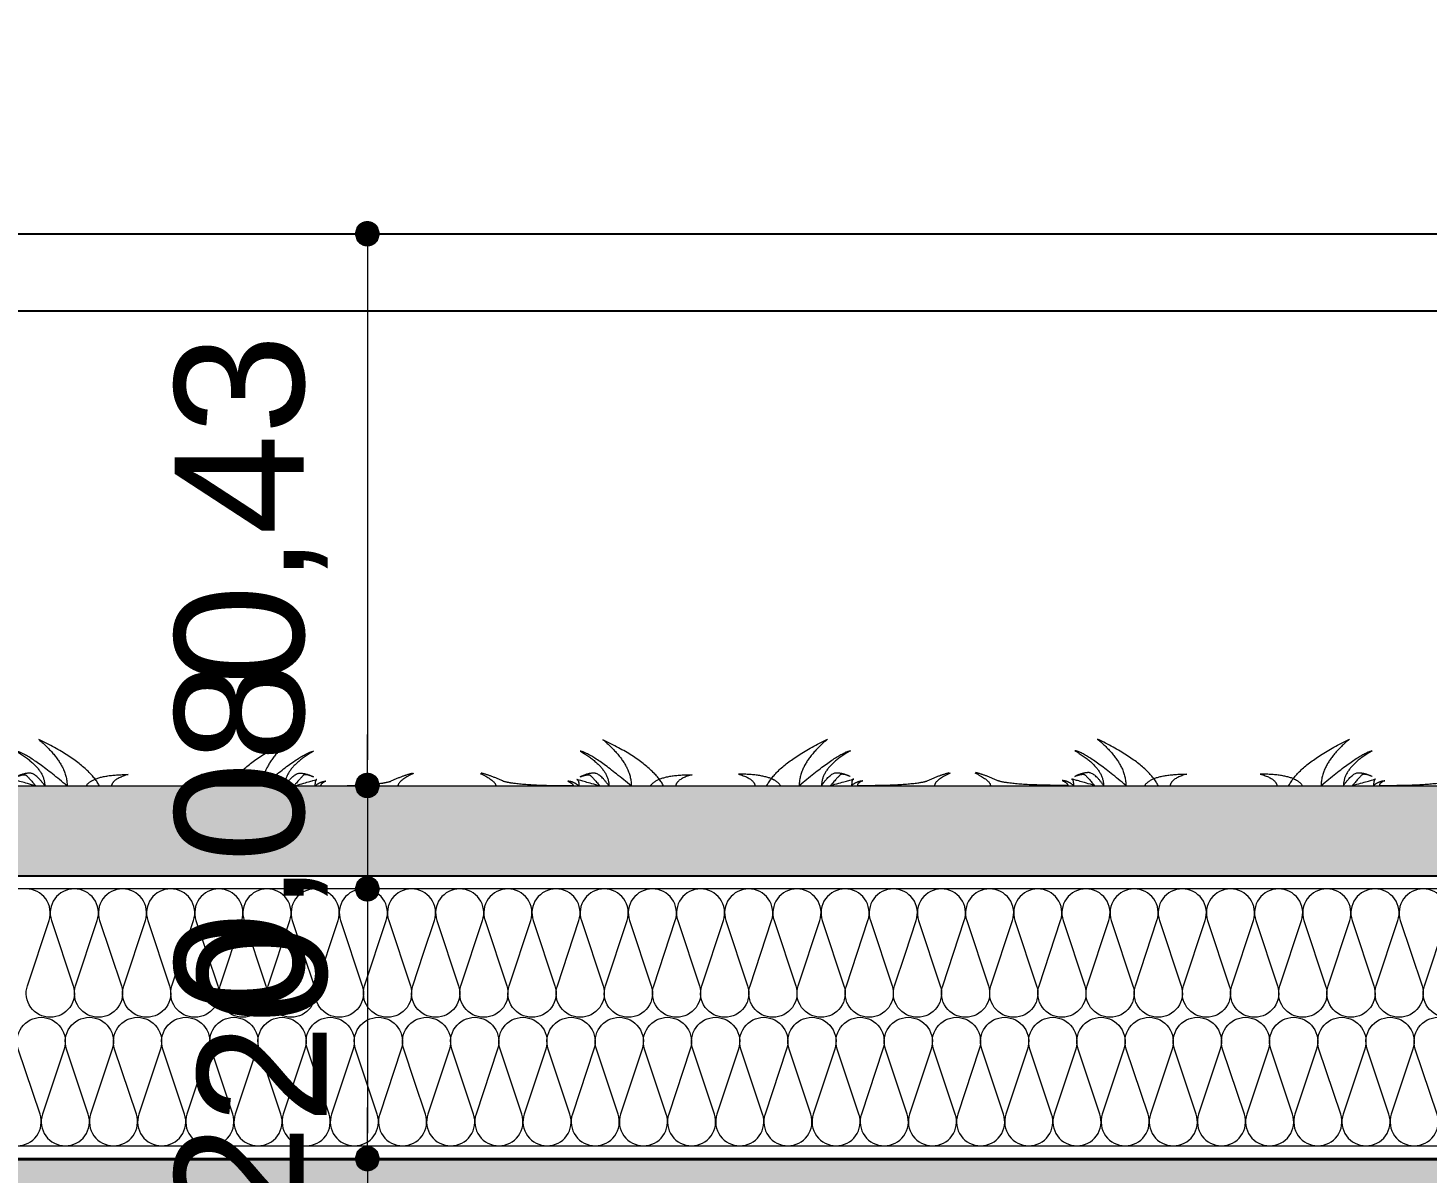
# Model space of a CAD drawing. Header units: metres. Extents: x 1838950 to 1842843, y 5171318 to 5174224.
# Drawn here: x 1841204.049 to 1841205.138, y 5171405.301 to 5171406.193 of the extents above; entities that cross this region are included whole.
import ezdxf

# ---------------------------------------------------------------- set-up
doc = ezdxf.new("R2010")
doc.units = ezdxf.units.M
doc.header["$LTSCALE"] = 0.0254
doc.header["$PDMODE"] = 1
doc.header["$PDSIZE"] = -2
doc.linetypes.add('Style de ligne -1', pattern=[0.83328, 0.41656, -0.41672])
doc.layers.get('0').update_dxf_attribs({"lineweight": 18})
doc.layers.get('DEFPOINTS').update_dxf_attribs({"lineweight": 18})
doc.layers.add('00 CHAZAL Coupe A.5', color=7, linetype='Continuous', lineweight=18)
doc.layers.add('00 CHAZAL INVISIBLE ARCHI', color=7, linetype='Continuous', lineweight=5)
doc.styles.add('Arial', font='arial.ttf')
doc.dimstyles.new('IS', dxfattribs={"dimtxt": 302.065972, "dimasz": 9.92187e-05, "dimexe": 2e-07, "dimexo": 1e-06, "dimgap": 3e-07, "dimtad": 1, "dimzin": 3, "dimtxsty": 'Arial', "dimblk": 'DOT', "dimblk1": 'DOT', "dimblk2": 'DOT', "dimcen": 0, "dimdle": 1e-06, "dimazin": 0, "dimtfac": 1, "dimtix": 1, "dimtmove": 0, "dimatfit": 0, "dimldrblk": 'DOT', "dimfxl": 1e-06, "dimfxlon": 1, "dimfrac": 2, "dimtolj": 1, "dimtzin": 3, "dimarcsym": 0})

# ---------------------------------------------------------------- blocks, each defined once
blk = doc.blocks.new('Groupe-1687-1')
at = {"layer": '00 CHAZAL Coupe A.5', "color": 7, "linetype": 'Continuous', "lineweight": 5}
for points in [[(1841204.5435, 5171405.6026), (1841204.5343, 5171405.6203), (1841204.4963, 5171405.6386)], [(1841204.4963, 5171405.6386), (1841204.5184, 5171405.6202), (1841204.5184, 5171405.6026)], [(1841204.5184, 5171405.6026), (1841204.4879, 5171405.6281), (1841204.4786, 5171405.6297)], [(1841204.4786, 5171405.6297), (1841204.501, 5171405.6168), (1841204.501, 5171405.6026)], [(1841204.4008, 5171405.6124), (1841204.4129, 5171405.6065), (1841204.4129, 5171405.6026)], [(1841204.4188, 5171405.6062), (1841204.4098, 5171405.6105), (1841204.4016, 5171405.6126)], [(1841204.4731, 5171405.6026), (1841204.4303, 5171405.6026), (1841204.4188, 5171405.6062)], [(1841204.4776, 5171405.6026), (1841204.4733, 5171405.6062), (1841204.4689, 5171405.6063)], [(1841204.4689, 5171405.6063), (1841204.4732, 5171405.6045), (1841204.4731, 5171405.6026)], [(1841204.5331, 5171405.6026), (1841204.5389, 5171405.6114), (1841204.5658, 5171405.6114)], [(1841204.5658, 5171405.6114), (1841204.5537, 5171405.6081), (1841204.5529, 5171405.6026)]]:
    blk.add_open_spline(points, degree=2, dxfattribs=at)
for points in [[(1841204.494, 5171405.6026), (1841204.4745, 5171405.608), (1841204.4776, 5171405.6072), (1841204.4776, 5171405.6026)], [(1841204.501, 5171405.6026), (1841204.494, 5171405.6126), (1841204.4846, 5171405.6126), (1841204.4787, 5171405.6097)], [(1841204.4787, 5171405.6097), (1841204.485, 5171405.6121), (1841204.4879, 5171405.6097), (1841204.494, 5171405.6026)]]:
    blk.add_open_spline(points, degree=2, knots=[0, 0, 0, 0.5, 1, 1, 1], dxfattribs=at)
blk = doc.blocks.new('Groupe-1688-1')
at = {"layer": '00 CHAZAL Coupe A.5', "color": 7, "linetype": 'Continuous', "lineweight": 5}
for points in [[(1841204.2061, 5171405.6027), (1841204.2153, 5171405.6203), (1841204.2533, 5171405.6387)], [(1841204.2533, 5171405.6387), (1841204.2313, 5171405.6202), (1841204.2312, 5171405.6027)], [(1841204.2312, 5171405.6027), (1841204.2617, 5171405.6281), (1841204.2711, 5171405.6297)], [(1841204.2711, 5171405.6297), (1841204.2486, 5171405.6168), (1841204.2486, 5171405.6026)], [(1841204.2165, 5171405.6027), (1841204.2107, 5171405.6115), (1841204.1838, 5171405.6115)], [(1841204.1838, 5171405.6115), (1841204.1959, 5171405.6081), (1841204.1967, 5171405.6027)], [(1841204.2721, 5171405.6026), (1841204.2764, 5171405.6062), (1841204.2807, 5171405.6064)], [(1841204.2807, 5171405.6064), (1841204.2764, 5171405.6045), (1841204.2765, 5171405.6026)], [(1841204.2765, 5171405.6026), (1841204.3193, 5171405.6026), (1841204.3308, 5171405.6062)], [(1841204.3308, 5171405.6062), (1841204.3398, 5171405.6105), (1841204.348, 5171405.6126)], [(1841204.3488, 5171405.6124), (1841204.3367, 5171405.6065), (1841204.3367, 5171405.6026)]]:
    blk.add_open_spline(points, degree=2, dxfattribs=at)
for points in [[(1841204.2486, 5171405.6026), (1841204.2557, 5171405.6126), (1841204.265, 5171405.6126), (1841204.2709, 5171405.6097)], [(1841204.2709, 5171405.6097), (1841204.2646, 5171405.6122), (1841204.2617, 5171405.6097), (1841204.2557, 5171405.6026)], [(1841204.2557, 5171405.6026), (1841204.2751, 5171405.6081), (1841204.2721, 5171405.6072), (1841204.2721, 5171405.6026)]]:
    blk.add_open_spline(points, degree=2, knots=[0, 0, 0, 0.5, 1, 1, 1], dxfattribs=at)
blk = doc.blocks.new('Groupe-1689-1')
at = {"layer": '00 CHAZAL Coupe A.5', "color": 7, "linetype": 'Continuous', "lineweight": 5}
for points in [[(1841204.1043, 5171405.6027), (1841204.0952, 5171405.6203), (1841204.0572, 5171405.6387)], [(1841204.0572, 5171405.6387), (1841204.0792, 5171405.6202), (1841204.0792, 5171405.6027)], [(1841204.0792, 5171405.6027), (1841204.0488, 5171405.6281), (1841204.0394, 5171405.6297)], [(1841204.0394, 5171405.6297), (1841204.0618, 5171405.6168), (1841204.0618, 5171405.6027)], [(1841203.9617, 5171405.6124), (1841203.9738, 5171405.6066), (1841203.9738, 5171405.6027)], [(1841203.9796, 5171405.6062), (1841203.9707, 5171405.6106), (1841203.9625, 5171405.6127)], [(1841204.034, 5171405.6027), (1841203.9912, 5171405.6027), (1841203.9796, 5171405.6062)], [(1841204.0384, 5171405.6027), (1841204.0341, 5171405.6063), (1841204.0297, 5171405.6064)], [(1841204.0297, 5171405.6064), (1841204.0341, 5171405.6045), (1841204.034, 5171405.6027)], [(1841204.0548, 5171405.6027), (1841204.0354, 5171405.6081), (1841204.0384, 5171405.6073), (1841204.0384, 5171405.6027)], [(1841204.094, 5171405.6027), (1841204.0998, 5171405.6115), (1841204.1267, 5171405.6115)], [(1841204.1267, 5171405.6115), (1841204.1146, 5171405.6081), (1841204.1137, 5171405.6027)]]:
    blk.add_open_spline(points, degree=2, dxfattribs=at)
for points in [[(1841204.0618, 5171405.6027), (1841204.0548, 5171405.6126), (1841204.0455, 5171405.6126), (1841204.0395, 5171405.6097)], [(1841204.0395, 5171405.6097), (1841204.0459, 5171405.6122), (1841204.0487, 5171405.6097), (1841204.0548, 5171405.6027)]]:
    blk.add_open_spline(points, degree=2, knots=[0, 0, 0, 0.5, 1, 1, 1], dxfattribs=at)
blk = doc.blocks.new('Groupe-1695-1')
at = {"layer": '00 CHAZAL Coupe A.5', "color": 7}
for name in ['Groupe-1689-1', 'Groupe-1688-1', 'Groupe-1687-1']:
    blk.add_blockref(name, (0, 0), dxfattribs=at)
blk = doc.blocks.new('Groupe-1701-1')
at = {"layer": '00 CHAZAL Coupe A.5', "color": 7, "linetype": 'Continuous', "lineweight": 5}
for points in [[(1841205.0303, 5171405.603), (1841205.0395, 5171405.6207), (1841205.0774, 5171405.639)], [(1841205.0774, 5171405.639), (1841205.0554, 5171405.6206), (1841205.0554, 5171405.603)], [(1841205.0554, 5171405.603), (1841205.0858, 5171405.6285), (1841205.0952, 5171405.63)], [(1841205.0952, 5171405.63), (1841205.0728, 5171405.6171), (1841205.0728, 5171405.603)], [(1841205.155, 5171405.6065), (1841205.164, 5171405.6109), (1841205.1722, 5171405.613)], [(1841205.0407, 5171405.603), (1841205.0349, 5171405.6118), (1841205.008, 5171405.6118)], [(1841205.008, 5171405.6118), (1841205.0201, 5171405.6085), (1841205.0209, 5171405.603)], [(1841205.0962, 5171405.603), (1841205.1005, 5171405.6066), (1841205.1049, 5171405.6067)], [(1841205.1049, 5171405.6067), (1841205.1006, 5171405.6049), (1841205.1007, 5171405.603)], [(1841205.1007, 5171405.603), (1841205.1435, 5171405.603), (1841205.155, 5171405.6065)], [(1841205.173, 5171405.6127), (1841205.1608, 5171405.6069), (1841205.1608, 5171405.603)]]:
    blk.add_open_spline(points, degree=2, dxfattribs=at)
for points in [[(1841205.0728, 5171405.603), (1841205.0798, 5171405.6129), (1841205.0891, 5171405.6129), (1841205.0951, 5171405.6101)], [(1841205.0951, 5171405.6101), (1841205.0887, 5171405.6125), (1841205.0859, 5171405.6101), (1841205.0798, 5171405.603)], [(1841205.0798, 5171405.603), (1841205.0992, 5171405.6084), (1841205.0962, 5171405.6076), (1841205.0962, 5171405.603)]]:
    blk.add_open_spline(points, degree=2, knots=[0, 0, 0, 0.5, 1, 1, 1], dxfattribs=at)
blk = doc.blocks.new('Groupe-1702-1')
at = {"layer": '00 CHAZAL Coupe A.5', "color": 7, "linetype": 'Continuous', "lineweight": 5}
for points in [[(1841204.9285, 5171405.603), (1841204.9193, 5171405.6207), (1841204.8814, 5171405.639)], [(1841204.8814, 5171405.639), (1841204.9034, 5171405.6206), (1841204.9034, 5171405.603)], [(1841204.9034, 5171405.603), (1841204.873, 5171405.6285), (1841204.8636, 5171405.6301)], [(1841204.8636, 5171405.6301), (1841204.886, 5171405.6172), (1841204.886, 5171405.603)], [(1841204.8038, 5171405.6066), (1841204.7948, 5171405.6109), (1841204.7866, 5171405.613)], [(1841204.886, 5171405.603), (1841204.879, 5171405.613), (1841204.8696, 5171405.613), (1841204.8637, 5171405.6101)], [(1841204.7858, 5171405.6128), (1841204.7979, 5171405.6069), (1841204.7979, 5171405.603)], [(1841204.8581, 5171405.603), (1841204.8153, 5171405.603), (1841204.8038, 5171405.6066)], [(1841204.8626, 5171405.603), (1841204.8583, 5171405.6066), (1841204.8539, 5171405.6068)], [(1841204.8539, 5171405.6068), (1841204.8582, 5171405.6049), (1841204.8581, 5171405.603)], [(1841204.879, 5171405.603), (1841204.8595, 5171405.6085), (1841204.8626, 5171405.6076), (1841204.8626, 5171405.603)], [(1841204.9181, 5171405.603), (1841204.9239, 5171405.6119), (1841204.9508, 5171405.6118)], [(1841204.9508, 5171405.6118), (1841204.9387, 5171405.6085), (1841204.9379, 5171405.603)]]:
    blk.add_open_spline(points, degree=2, dxfattribs=at)
blk.add_open_spline([(1841204.8637, 5171405.6101), (1841204.87, 5171405.6125), (1841204.8729, 5171405.6101), (1841204.879, 5171405.603)], degree=2, knots=[0, 0, 0, 0.5, 1, 1, 1], dxfattribs=at)
blk = doc.blocks.new('Groupe-1703-1')
at = {"layer": '00 CHAZAL Coupe A.5', "color": 7, "linetype": 'Continuous', "lineweight": 5}
for points in [[(1841204.624, 5171405.603), (1841204.6332, 5171405.6207), (1841204.6711, 5171405.639)], [(1841204.6711, 5171405.639), (1841204.6491, 5171405.6206), (1841204.6491, 5171405.603)], [(1841204.6491, 5171405.603), (1841204.6795, 5171405.6285), (1841204.6889, 5171405.63)], [(1841204.6889, 5171405.63), (1841204.6665, 5171405.6171), (1841204.6665, 5171405.603)], [(1841204.7487, 5171405.6065), (1841204.7577, 5171405.6109), (1841204.7659, 5171405.613)], [(1841204.6344, 5171405.603), (1841204.6286, 5171405.6118), (1841204.6017, 5171405.6118)], [(1841204.6017, 5171405.6118), (1841204.6138, 5171405.6085), (1841204.6146, 5171405.603)], [(1841204.6899, 5171405.603), (1841204.6942, 5171405.6066), (1841204.6986, 5171405.6067)], [(1841204.6986, 5171405.6067), (1841204.6943, 5171405.6049), (1841204.6944, 5171405.603)], [(1841204.6944, 5171405.603), (1841204.7372, 5171405.603), (1841204.7487, 5171405.6065)], [(1841204.7667, 5171405.6127), (1841204.7545, 5171405.6069), (1841204.7545, 5171405.603)]]:
    blk.add_open_spline(points, degree=2, dxfattribs=at)
for points in [[(1841204.6665, 5171405.603), (1841204.6735, 5171405.6129), (1841204.6828, 5171405.6129), (1841204.6888, 5171405.6101)], [(1841204.6888, 5171405.6101), (1841204.6825, 5171405.6125), (1841204.6796, 5171405.6101), (1841204.6735, 5171405.603)], [(1841204.6735, 5171405.603), (1841204.6929, 5171405.6084), (1841204.6899, 5171405.6076), (1841204.6899, 5171405.603)]]:
    blk.add_open_spline(points, degree=2, knots=[0, 0, 0, 0.5, 1, 1, 1], dxfattribs=at)
blk = doc.blocks.new('Groupe-1704-1')
at = {"layer": '00 CHAZAL Coupe A.5', "color": 7}
for name in ['Groupe-1703-1', 'Groupe-1702-1', 'Groupe-1701-1']:
    blk.add_blockref(name, (0, 0), dxfattribs=at)
blk = doc.blocks.new('Groupe-1789-1')
at = {"layer": '00 CHAZAL Coupe A.5', "color": 7, "linetype": 'Continuous', "lineweight": 13, "flags": 128}
for points in [[(1841204.3567, 5171405.4725), (1841204.3651, 5171405.4978, 0.511611), (1841204.3473, 5171405.5225, 0.511611), (1841204.3295, 5171405.4978), (1841204.3464, 5171405.4471, -0.511611), (1841204.3286, 5171405.4225, -0.511611), (1841204.3108, 5171405.4471), (1841204.3276, 5171405.4978, 0.511611), (1841204.3098, 5171405.5225, 0.511611), (1841204.292, 5171405.4978), (1841204.3089, 5171405.4471, -0.511611), (1841204.2911, 5171405.4225, -0.511611), (1841204.2733, 5171405.4471), (1841204.2901, 5171405.4978, 0.511611), (1841204.2723, 5171405.5225, 0.511611), (1841204.2545, 5171405.4978), (1841204.2714, 5171405.4471, -0.511611), (1841204.2536, 5171405.4225, -0.511611), (1841204.2358, 5171405.4471), (1841204.2526, 5171405.4978, 0.511611), (1841204.2348, 5171405.5225, 0.511611), (1841204.217, 5171405.4978), (1841204.2339, 5171405.4471, -0.511611), (1841204.2161, 5171405.4225, -0.511611), (1841204.1983, 5171405.4471), (1841204.2151, 5171405.4978, 0.511611), (1841204.1973, 5171405.5225, 0.511611), (1841204.1795, 5171405.4978), (1841204.1964, 5171405.4471, -0.511611), (1841204.1786, 5171405.4225, -0.511611), (1841204.1608, 5171405.4471), (1841204.1776, 5171405.4978, 0.511611), (1841204.1598, 5171405.5225, 0.511611), (1841204.142, 5171405.4978), (1841204.1589, 5171405.4471, -0.511611), (1841204.1411, 5171405.4225, -0.511611), (1841204.1233, 5171405.4471), (1841204.1401, 5171405.4978, 0.511611), (1841204.1223, 5171405.5225, 0.511611), (1841204.1045, 5171405.4978), (1841204.1214, 5171405.4471, -0.511611), (1841204.1036, 5171405.4225, -0.511611), (1841204.0858, 5171405.4471), (1841204.1026, 5171405.4978, 0.511611), (1841204.0848, 5171405.5225, 0.511611), (1841204.067, 5171405.4978), (1841204.0839, 5171405.4471, -0.511611), (1841204.0661, 5171405.4225, -0.511611), (1841204.0483, 5171405.4471), (1841204.0651, 5171405.4978, 0.511611), (1841204.0473, 5171405.5225, 0.511611)], [(1841204.7317, 5171405.4725), (1841204.7401, 5171405.4978, 0.511611), (1841204.7223, 5171405.5225, 0.511611), (1841204.7045, 5171405.4978), (1841204.7214, 5171405.4471, -0.511611), (1841204.7036, 5171405.4225, -0.511611), (1841204.6858, 5171405.4471), (1841204.7026, 5171405.4978, 0.511611), (1841204.6848, 5171405.5225, 0.511611), (1841204.667, 5171405.4978), (1841204.6839, 5171405.4471, -0.511611), (1841204.6661, 5171405.4225, -0.511611), (1841204.6483, 5171405.4471), (1841204.6651, 5171405.4978, 0.511611), (1841204.6473, 5171405.5225, 0.511611), (1841204.6295, 5171405.4978), (1841204.6464, 5171405.4471, -0.511611), (1841204.6286, 5171405.4225, -0.511611), (1841204.6108, 5171405.4471), (1841204.6276, 5171405.4978, 0.511611), (1841204.6098, 5171405.5225, 0.511611), (1841204.592, 5171405.4978), (1841204.6089, 5171405.4471, -0.511611), (1841204.5911, 5171405.4225, -0.511611), (1841204.5733, 5171405.4471), (1841204.5901, 5171405.4978, 0.511611), (1841204.5723, 5171405.5225, 0.511611), (1841204.5545, 5171405.4978), (1841204.5714, 5171405.4471, -0.511611), (1841204.5536, 5171405.4225, -0.511611), (1841204.5358, 5171405.4471), (1841204.5526, 5171405.4978, 0.511611), (1841204.5348, 5171405.5225, 0.511611), (1841204.517, 5171405.4978), (1841204.5339, 5171405.4471, -0.511611), (1841204.5161, 5171405.4225, -0.511611), (1841204.4983, 5171405.4471), (1841204.5151, 5171405.4978, 0.511611), (1841204.4973, 5171405.5225, 0.511611), (1841204.4795, 5171405.4978), (1841204.4964, 5171405.4471, -0.511611), (1841204.4786, 5171405.4225, -0.511611), (1841204.4608, 5171405.4471), (1841204.4776, 5171405.4978, 0.511611), (1841204.4598, 5171405.5225, 0.511611), (1841204.442, 5171405.4978), (1841204.4589, 5171405.4471, -0.511611), (1841204.4411, 5171405.4225, -0.511611), (1841204.4233, 5171405.4471), (1841204.4401, 5171405.4978, 0.511611), (1841204.4223, 5171405.5225, 0.511611), (1841204.4045, 5171405.4978), (1841204.4214, 5171405.4471, -0.511611), (1841204.4036, 5171405.4225, -0.511611), (1841204.3858, 5171405.4471), (1841204.4026, 5171405.4978, 0.511611), (1841204.3848, 5171405.5225, 0.511611), (1841204.367, 5171405.4978), (1841204.3839, 5171405.4471, -0.511611), (1841204.3661, 5171405.4225, -0.511611), (1841204.3483, 5171405.4471), (1841204.3567, 5171405.4725)], [(1841205.1161, 5171405.4225, -0.511611), (1841205.0983, 5171405.4471), (1841205.1151, 5171405.4978, 0.511611), (1841205.0973, 5171405.5225, 0.511611), (1841205.0795, 5171405.4978), (1841205.0964, 5171405.4471, -0.511611), (1841205.0786, 5171405.4225, -0.511611), (1841205.0608, 5171405.4471), (1841205.0776, 5171405.4978, 0.511611), (1841205.0598, 5171405.5225, 0.511611), (1841205.042, 5171405.4978), (1841205.0589, 5171405.4471, -0.511611), (1841205.0411, 5171405.4225, -0.511611), (1841205.0233, 5171405.4471), (1841205.0401, 5171405.4978, 0.511611), (1841205.0223, 5171405.5225, 0.511611), (1841205.0045, 5171405.4978), (1841205.0214, 5171405.4471, -0.511611), (1841205.0036, 5171405.4225, -0.511611), (1841204.9858, 5171405.4471), (1841205.0026, 5171405.4978, 0.511611), (1841204.9848, 5171405.5225, 0.511611), (1841204.967, 5171405.4978), (1841204.9839, 5171405.4471, -0.511611), (1841204.9661, 5171405.4225, -0.511611), (1841204.9483, 5171405.4471), (1841204.9651, 5171405.4978, 0.511611), (1841204.9473, 5171405.5225, 0.511611), (1841204.9295, 5171405.4978), (1841204.9464, 5171405.4471, -0.511611), (1841204.9286, 5171405.4225, -0.511611), (1841204.9108, 5171405.4471), (1841204.9276, 5171405.4978, 0.511611), (1841204.9098, 5171405.5225, 0.511611), (1841204.892, 5171405.4978), (1841204.9089, 5171405.4471, -0.511611), (1841204.8911, 5171405.4225, -0.511611), (1841204.8733, 5171405.4471), (1841204.8901, 5171405.4978, 0.511611), (1841204.8723, 5171405.5225, 0.511611), (1841204.8545, 5171405.4978), (1841204.8714, 5171405.4471, -0.511611), (1841204.8536, 5171405.4225, -0.511611), (1841204.8358, 5171405.4471), (1841204.8526, 5171405.4978, 0.511611), (1841204.8348, 5171405.5225, 0.511611), (1841204.817, 5171405.4978), (1841204.8339, 5171405.4471, -0.511611), (1841204.8161, 5171405.4225, -0.511611), (1841204.7983, 5171405.4471), (1841204.8151, 5171405.4978, 0.511611), (1841204.7973, 5171405.5225, 0.511611), (1841204.7795, 5171405.4978), (1841204.7964, 5171405.4471, -0.511611), (1841204.7786, 5171405.4225, -0.511611), (1841204.7608, 5171405.4471), (1841204.7776, 5171405.4978, 0.511611), (1841204.7598, 5171405.5225, 0.511611), (1841204.742, 5171405.4978), (1841204.7589, 5171405.4471, -0.511611), (1841204.7411, 5171405.4225, -0.511611), (1841204.7233, 5171405.4471), (1841204.7317, 5171405.4725)], [(1841205.1536, 5171405.4225, -0.511611), (1841205.1358, 5171405.4471), (1841205.1526, 5171405.4978, 0.511611), (1841205.1348, 5171405.5225, 0.511611), (1841205.117, 5171405.4978), (1841205.1339, 5171405.4471, -0.511611), (1841205.1161, 5171405.4225)]]:
    blk.add_lwpolyline(points, format="xyb", dxfattribs=at)
blk = doc.blocks.new('Groupe-1790-1')
at = {"layer": '00 CHAZAL Coupe A.5', "color": 7, "linetype": 'Continuous', "lineweight": 13, "flags": 128}
for points in [[(1841204.0403, 5171405.3225, 0.511611), (1841204.0581, 5171405.3471), (1841204.0412, 5171405.3978, -0.511611), (1841204.059, 5171405.4225, -0.511611), (1841204.0768, 5171405.3978), (1841204.06, 5171405.3471, 0.511611), (1841204.0778, 5171405.3225, 0.511611), (1841204.0956, 5171405.3471), (1841204.0787, 5171405.3978, -0.511611), (1841204.0965, 5171405.4225, -0.511611), (1841204.1143, 5171405.3978), (1841204.0975, 5171405.3471, 0.511611), (1841204.1153, 5171405.3225, 0.511611), (1841204.1331, 5171405.3471), (1841204.1162, 5171405.3978, -0.511611), (1841204.134, 5171405.4225, -0.511611), (1841204.1518, 5171405.3978), (1841204.135, 5171405.3471, 0.511611), (1841204.1528, 5171405.3225, 0.511611), (1841204.1706, 5171405.3471), (1841204.1537, 5171405.3978, -0.511611), (1841204.1715, 5171405.4225, -0.511611), (1841204.1893, 5171405.3978), (1841204.1725, 5171405.3471, 0.511611), (1841204.1903, 5171405.3225, 0.511611), (1841204.2081, 5171405.3471), (1841204.1912, 5171405.3978, -0.511611), (1841204.209, 5171405.4225, -0.511611), (1841204.2268, 5171405.3978), (1841204.21, 5171405.3471, 0.511611), (1841204.2278, 5171405.3225, 0.511611), (1841204.2456, 5171405.3471), (1841204.2287, 5171405.3978, -0.511611), (1841204.2465, 5171405.4225, -0.511611), (1841204.2643, 5171405.3978), (1841204.2475, 5171405.3471, 0.511611), (1841204.2653, 5171405.3225, 0.511611), (1841204.2831, 5171405.3471), (1841204.2662, 5171405.3978, -0.511611), (1841204.284, 5171405.4225, -0.511611), (1841204.3018, 5171405.3978), (1841204.285, 5171405.3471, 0.511611), (1841204.3028, 5171405.3225, 0.511611), (1841204.3206, 5171405.3471), (1841204.3037, 5171405.3978, -0.511611), (1841204.3215, 5171405.4225, -0.511611), (1841204.3393, 5171405.3978), (1841204.3225, 5171405.3471, 0.511611), (1841204.3403, 5171405.3225, 0.511611), (1841204.3581, 5171405.3471), (1841204.3497, 5171405.3725)], [(1841204.3497, 5171405.3725), (1841204.3412, 5171405.3978, -0.511611), (1841204.359, 5171405.4225, -0.511611), (1841204.3768, 5171405.3978), (1841204.36, 5171405.3471, 0.511611), (1841204.3778, 5171405.3225, 0.511611), (1841204.3956, 5171405.3471), (1841204.3787, 5171405.3978, -0.511611), (1841204.3965, 5171405.4225, -0.511611), (1841204.4143, 5171405.3978), (1841204.3975, 5171405.3471, 0.511611), (1841204.4153, 5171405.3225, 0.511611), (1841204.4331, 5171405.3471), (1841204.4162, 5171405.3978, -0.511611), (1841204.434, 5171405.4225, -0.511611), (1841204.4518, 5171405.3978), (1841204.435, 5171405.3471, 0.511611), (1841204.4528, 5171405.3225, 0.511611), (1841204.4706, 5171405.3471), (1841204.4537, 5171405.3978, -0.511611), (1841204.4715, 5171405.4225, -0.511611), (1841204.4893, 5171405.3978), (1841204.4725, 5171405.3471, 0.511611), (1841204.4903, 5171405.3225, 0.511611), (1841204.5081, 5171405.3471), (1841204.4912, 5171405.3978, -0.511611), (1841204.509, 5171405.4225, -0.511611), (1841204.5268, 5171405.3978), (1841204.51, 5171405.3471, 0.511611), (1841204.5278, 5171405.3225, 0.511611), (1841204.5456, 5171405.3471), (1841204.5287, 5171405.3978, -0.511611), (1841204.5465, 5171405.4225, -0.511611), (1841204.5643, 5171405.3978), (1841204.5475, 5171405.3471, 0.511611), (1841204.5653, 5171405.3225, 0.511611), (1841204.5831, 5171405.3471), (1841204.5662, 5171405.3978, -0.511611), (1841204.584, 5171405.4225, -0.511611), (1841204.6018, 5171405.3978), (1841204.585, 5171405.3471, 0.511611), (1841204.6028, 5171405.3225, 0.511611), (1841204.6206, 5171405.3471), (1841204.6037, 5171405.3978, -0.511611), (1841204.6215, 5171405.4225, -0.511611), (1841204.6393, 5171405.3978), (1841204.6225, 5171405.3471, 0.511611), (1841204.6403, 5171405.3225, 0.511611), (1841204.6581, 5171405.3471), (1841204.6412, 5171405.3978, -0.511611), (1841204.659, 5171405.4225, -0.511611), (1841204.6768, 5171405.3978), (1841204.66, 5171405.3471, 0.511611), (1841204.6778, 5171405.3225, 0.511611), (1841204.6956, 5171405.3471), (1841204.6787, 5171405.3978, -0.511611), (1841204.6965, 5171405.4225, -0.511611), (1841204.7143, 5171405.3978), (1841204.6975, 5171405.3471, 0.511611), (1841204.7153, 5171405.3225, 0.511611), (1841204.7331, 5171405.3471), (1841204.7162, 5171405.3978, -0.511611), (1841204.734, 5171405.4225)], [(1841204.734, 5171405.4225, -0.511611), (1841204.7518, 5171405.3978), (1841204.735, 5171405.3471, 0.511611), (1841204.7528, 5171405.3225, 0.511611), (1841204.7706, 5171405.3471), (1841204.7537, 5171405.3978, -0.511611), (1841204.7715, 5171405.4225, -0.511611), (1841204.7893, 5171405.3978), (1841204.7725, 5171405.3471, 0.511611), (1841204.7903, 5171405.3225, 0.511611), (1841204.8081, 5171405.3471), (1841204.7912, 5171405.3978, -0.511611), (1841204.809, 5171405.4225, -0.511611), (1841204.8268, 5171405.3978), (1841204.81, 5171405.3471, 0.511611), (1841204.8278, 5171405.3225, 0.511611), (1841204.8456, 5171405.3471), (1841204.8287, 5171405.3978, -0.511611), (1841204.8465, 5171405.4225, -0.511611), (1841204.8643, 5171405.3978), (1841204.8475, 5171405.3471, 0.511611), (1841204.8653, 5171405.3225, 0.511611), (1841204.8831, 5171405.3471), (1841204.8662, 5171405.3978, -0.511611), (1841204.884, 5171405.4225, -0.511611), (1841204.9018, 5171405.3978), (1841204.885, 5171405.3471, 0.511611), (1841204.9028, 5171405.3225, 0.511611), (1841204.9206, 5171405.3471), (1841204.9037, 5171405.3978, -0.511611), (1841204.9215, 5171405.4225, -0.511611), (1841204.9393, 5171405.3978), (1841204.9225, 5171405.3471, 0.511611), (1841204.9403, 5171405.3225, 0.511611), (1841204.9581, 5171405.3471), (1841204.9412, 5171405.3978, -0.511611), (1841204.959, 5171405.4225, -0.511611), (1841204.9768, 5171405.3978), (1841204.96, 5171405.3471, 0.511611), (1841204.9778, 5171405.3225, 0.511611), (1841204.9956, 5171405.3471), (1841204.9787, 5171405.3978, -0.511611), (1841204.9965, 5171405.4225, -0.511611), (1841205.0143, 5171405.3978), (1841204.9975, 5171405.3471, 0.511611), (1841205.0153, 5171405.3225, 0.511611), (1841205.0331, 5171405.3471), (1841205.0162, 5171405.3978, -0.511611), (1841205.034, 5171405.4225, -0.511611), (1841205.0518, 5171405.3978), (1841205.035, 5171405.3471, 0.511611), (1841205.0528, 5171405.3225, 0.511611), (1841205.0706, 5171405.3471), (1841205.0537, 5171405.3978, -0.511611), (1841205.0715, 5171405.4225, -0.511611), (1841205.0893, 5171405.3978), (1841205.0725, 5171405.3471, 0.511611), (1841205.0903, 5171405.3225, 0.511611), (1841205.1081, 5171405.3471), (1841205.0912, 5171405.3978, -0.511611), (1841205.109, 5171405.4225)], [(1841205.109, 5171405.4225, -0.511611), (1841205.1268, 5171405.3978), (1841205.11, 5171405.3471, 0.511611), (1841205.1278, 5171405.3225, 0.511611), (1841205.1456, 5171405.3471), (1841205.1287, 5171405.3978, -0.511611), (1841205.1465, 5171405.4225, -0.511611)]]:
    blk.add_lwpolyline(points, format="xyb", dxfattribs=at)
blk = doc.blocks.new('_DOT')
at = {"color": 0, "linetype": 'ByBlock', "lineweight": -2}
blk.add_line((-0.5, 0), (-1, 0), dxfattribs=at)
at = {"color": 0, "linetype": 'ByBlock', "const_width": 0.5}
blk.add_lwpolyline([(-0.25, 0, 1), (0.25, 0, 1)], format="xyb", close=True, dxfattribs=at)
blk = doc.blocks.new('*D502')
at = {"layer": '00 CHAZAL Coupe A.5', "color": 0, "linetype": 'Continuous', "lineweight": -2, "transparency": 16777216}
for p, q in [((1841204.3131, 5171406.0325), (1841204.3129, 5171406.0325)), ((1841204.3129, 5171406.0126), (1841204.3129, 5171405.6229)), ((1841204.3131, 5171405.603), (1841204.3129, 5171405.603))]:
    blk.add_line(p, q, dxfattribs=at)
at = {"layer": 'DEFPOINTS', "color": 0, "transparency": 16777216}
for p in [(1841204.9579, 5171406.0325), (1841204.3129, 5171405.603), (1841205.0209, 5171405.603)]:
    blk.add_point(p, dxfattribs=at)
at = {"layer": '00 CHAZAL Coupe A.5', "color": 0, "lineweight": -2, "transparency": 16777216, "xscale": 0.01984375, "yscale": 0.01984375, "zscale": 0.01984375}
for p, rotation in [((1841204.3129, 5171406.0325), 90), ((1841204.3129, 5171405.603), 270)]:
    blk.add_blockref('_DOT', p, dxfattribs=dict(at, rotation=rotation))
at = {"layer": '00 CHAZAL Coupe A.5', "color": 0, "lineweight": 5, "transparency": 16777216, "insert": (1841204.2225, 5171405.8177), "char_height": 0.10051, "attachment_point": 5, "rotation": 90, "style": 'Arial'}
blk.add_mtext('\\A1;0,43', dxfattribs=at)
blk = doc.blocks.new('*D503')
at = {"layer": '00 CHAZAL Coupe A.5', "color": 0, "linetype": 'Continuous', "lineweight": -2, "transparency": 16777216}
for p, q in [((1841204.3129, 5171405.6229), (1841204.3129, 5171405.6427)), ((1841204.3131, 5171405.603), (1841204.3129, 5171405.603)), ((1841204.3129, 5171405.603), (1841204.3129, 5171405.5225)), ((1841204.3131, 5171405.5225), (1841204.3129, 5171405.5225)), ((1841204.3129, 5171405.5026), (1841204.3129, 5171405.4828))]:
    blk.add_line(p, q, dxfattribs=at)
at = {"layer": 'DEFPOINTS', "color": 0, "transparency": 16777216}
for p in [(1841205.0209, 5171405.603), (1841204.3129, 5171405.5225), (1841204.6848, 5171405.5225)]:
    blk.add_point(p, dxfattribs=at)
at = {"layer": '00 CHAZAL Coupe A.5', "color": 0, "lineweight": -2, "transparency": 16777216, "xscale": 0.01984375, "yscale": 0.01984375, "zscale": 0.01984375}
for p, rotation in [((1841204.3129, 5171405.603), 270), ((1841204.3129, 5171405.5225), 90)]:
    blk.add_blockref('_DOT', p, dxfattribs=dict(at, rotation=rotation))
at = {"layer": '00 CHAZAL Coupe A.5', "color": 0, "lineweight": 5, "transparency": 16777216, "insert": (1841204.2225, 5171405.5627), "char_height": 0.10051, "attachment_point": 5, "rotation": 90, "style": 'Arial'}
blk.add_mtext('\\A1;0,08', dxfattribs=at)
blk = doc.blocks.new('*D504')
at = {"layer": '00 CHAZAL Coupe A.5', "color": 0, "linetype": 'Continuous', "lineweight": -2, "transparency": 16777216}
for p, q in [((1841204.3131, 5171405.5225), (1841204.3129, 5171405.5225)), ((1841204.3129, 5171405.5026), (1841204.3129, 5171405.3323)), ((1841204.3131, 5171405.3125), (1841204.3129, 5171405.3125))]:
    blk.add_line(p, q, dxfattribs=at)
at = {"layer": 'DEFPOINTS', "color": 0, "transparency": 16777216}
for p in [(1841204.6848, 5171405.5225), (1841204.3129, 5171405.3125), (1841204.6379, 5171405.3125)]:
    blk.add_point(p, dxfattribs=at)
at = {"layer": '00 CHAZAL Coupe A.5', "color": 0, "lineweight": -2, "transparency": 16777216, "xscale": 0.01984375, "yscale": 0.01984375, "zscale": 0.01984375}
for p, rotation in [((1841204.3129, 5171405.5225), 90), ((1841204.3129, 5171405.3125), 270)]:
    blk.add_blockref('_DOT', p, dxfattribs=dict(at, rotation=rotation))
at = {"layer": '00 CHAZAL Coupe A.5', "color": 0, "lineweight": 5, "transparency": 16777216, "insert": (1841204.2316, 5171405.4175), "char_height": 0.10051, "attachment_point": 5, "rotation": 90, "style": 'Arial'}
blk.add_mtext('\\A1;20', dxfattribs=at)
blk = doc.blocks.new('*D505')
at = {"layer": '00 CHAZAL Coupe A.5', "color": 0, "linetype": 'Continuous', "lineweight": -2, "transparency": 16777216}
for p, q in [((1841204.3129, 5171405.3323), (1841204.3129, 5171405.3522)), ((1841204.3131, 5171405.3125), (1841204.3129, 5171405.3125)), ((1841204.3129, 5171405.3125), (1841204.3129, 5171405.0922)), ((1841204.3131, 5171405.0922), (1841204.3129, 5171405.0922)), ((1841204.3129, 5171405.0723), (1841204.3129, 5171405.0525))]:
    blk.add_line(p, q, dxfattribs=at)
at = {"layer": 'DEFPOINTS', "color": 0, "transparency": 16777216}
for p in [(1841204.6379, 5171405.3125), (1841204.3129, 5171405.0922), (1841204.9729, 5171405.0922)]:
    blk.add_point(p, dxfattribs=at)
at = {"layer": '00 CHAZAL Coupe A.5', "color": 0, "lineweight": -2, "transparency": 16777216, "xscale": 0.01984375, "yscale": 0.01984375, "zscale": 0.01984375}
for p, rotation in [((1841204.3129, 5171405.3125), 270), ((1841204.3129, 5171405.0922), 90)]:
    blk.add_blockref('_DOT', p, dxfattribs=dict(at, rotation=rotation))
at = {"layer": '00 CHAZAL Coupe A.5', "color": 0, "lineweight": 5, "transparency": 16777216, "insert": (1841204.2225, 5171405.2023), "char_height": 0.10051, "attachment_point": 5, "rotation": 90, "style": 'Arial'}
blk.add_mtext('\\A1;0,22', dxfattribs=at)
blk = doc.blocks.new('Groupe-2016-1')
at = {"layer": '00 CHAZAL Coupe A.5', "color": 7, "linetype": 'Continuous', "lineweight": 5}
for base, p1, p2, picture, middle in [((1841204.3129, 5171405.603), (1841204.9579, 5171406.0325), (1841205.0209, 5171405.603), '*D502', (1841204.2225, 5171405.8177)), ((1841204.3129, 5171405.5225), (1841205.0209, 5171405.603), (1841204.6848, 5171405.5225), '*D503', (1841204.2225, 5171405.5627)), ((1841204.3129, 5171405.0922), (1841204.6379, 5171405.3125), (1841204.9729, 5171405.0922), '*D505', (1841204.2225, 5171405.2023))]:
    dim = blk.add_linear_dim(base=base, p1=p1, p2=p2, angle=90, dimstyle='IS', override={"dimtxt": 0.100506, "dimasz": 0.019844, "dimexe": 4e-05, "dimgap": 0.03, "dimpost": '<>', "dimtxsty": 'Arial', "dimdle": 0.0002, "dimtmove": 2, "dimfxl": 0.0002}, dxfattribs=at)
    dim.commit()
    dim.dimension.update_dxf_attribs({"geometry": picture, "text_midpoint": middle})
dim = blk.add_linear_dim(base=(1841204.3129, 5171405.3125), p1=(1841204.6848, 5171405.5225), p2=(1841204.6379, 5171405.3125), angle=90, text='20', dimstyle='IS', override={"dimtxt": 0.100506, "dimasz": 0.019844, "dimexe": 4e-05, "dimgap": 0.03, "dimpost": '<>', "dimtxsty": 'Arial', "dimdle": 0.0002, "dimtmove": 2, "dimfxl": 0.0002}, dxfattribs=at)
dim.commit()
dim.dimension.update_dxf_attribs({"geometry": '*D504', "text_midpoint": (1841204.2316, 5171405.4175)})

msp = doc.modelspace()

# ---------------------------------------------------------------- hatches: boundary and pattern name
at = {"layer": '00 CHAZAL Coupe A.5', "linetype": 'Continuous', "lineweight": 0, "true_color": 0xaaaaaa}
msp.add_hatch(color=253, dxfattribs=at).paths.add_polyline_path([(1841202.4553, 5171404.9262), (1841202.2953, 5171404.9262), (1841202.2953, 5171405.3104), (1841202.2957, 5171405.3104), (1841202.2962, 5171405.3104), (1841202.2953, 5171405.3105), (1841202.2953, 5171405.9572), (1841202.2954, 5171405.9572), (1841202.2954, 5171406.0079), (1841202.4553, 5171406.0079), (1841202.4553, 5171405.3122), (1841214.5848, 5171405.3122), (1841214.5848, 5171406.1927), (1841214.7648, 5171406.1927), (1841214.7648, 5171406.1921), (1841214.8629, 5171406.1921), (1841214.8629, 5171405.9921), (1841214.7648, 5171405.9921), (1841214.7648, 5171404.7821), (1841214.5848, 5171404.7821), (1841214.5848, 5171405.0622), (1841209.5803, 5171405.0622), (1841209.5803, 5171402.5225), (1841210.7025, 5171402.5225), (1841210.7025, 5171402.5217), (1841211.483, 5171402.5217), (1841211.483, 5171402.5225), (1841214.548, 5171402.5225), (1841214.548, 5171402.5217), (1841214.7648, 5171402.5217), (1841214.7648, 5171401.9926), (1841214.5848, 5171401.9926), (1841214.5848, 5171402.2722), (1841209.5803, 5171402.2722), (1841209.5803, 5171399.7322), (1841214.765, 5171399.7322), (1841214.765, 5171399.4822), (1841214.7648, 5171399.4822), (1841214.7648, 5171399.2027), (1841214.5848, 5171399.2027), (1841214.5848, 5171399.4822), (1841209.5803, 5171399.4822), (1841209.5803, 5171399.3322), (1841209.0803, 5171399.3322), (1841209.0803, 5171399.5123), (1841203.8795, 5171399.5122), (1841203.8795, 5171399.5122), (1841203.8753, 5171399.5122), (1841203.7919, 5171399.5122), (1841203.7919, 5171399.1044), (1841203.5919, 5171399.1044), (1841203.5919, 5171399.5122), (1841203.303, 5171399.5122), (1841202.2953, 5171399.5122), (1841202.2953, 5171400.7544), (1841202.418, 5171400.7664), (1841202.418, 5171400.7964), (1841202.4553, 5171400.7964), (1841202.4553, 5171399.7322), (1841205.943, 5171399.7322), (1841205.943, 5171399.7322), (1841209.4003, 5171399.7322), (1841209.4003, 5171402.3025), (1841202.4553, 5171402.3025), (1841202.4553, 5171402.1342), (1841202.2953, 5171402.1342), (1841202.2953, 5171403.5444), (1841202.416, 5171403.5564), (1841202.416, 5171403.5874), (1841202.4553, 5171403.5874), (1841202.4553, 5171402.5225), (1841209.4003, 5171402.5225), (1841209.4003, 5171405.0922), (1841202.4553, 5171405.0922)])
at = {"layer": '00 CHAZAL Coupe A.5', "linetype": 'Continuous', "lineweight": 18, "true_color": 0x848484}
h = msp.add_hatch(dxfattribs=at)
h.set_pattern_fill('SABLE-3', color=252, style=0, pattern_type=2)
h.set_pattern_definition([(-57.3808, (8059.762092, -2728.206966), (-0.02526815417659, -0.01617159189777), [4e-05, -0.07996]), (-45, (8059.753686, -2728.20373), (-0.01828799996931, -0.01828799996931), [0.00025863137585, -0.02560450620943]), (-45, (8059.754879, -2728.211308), (-0.01828799996931, -0.01828799996931), [0.00025863137585, -0.02560450620943]), (-45, (8059.759217, -2728.192517), (-0.01828799996931, -0.01828799996931), [0.00025863137585, -0.02560450620943]), (-45, (8059.751149, -2728.198067), (-0.01828799996931, -0.01828799996931), [0.00025863137585, -0.02560450620943]), (-45, (8059.746815, -2728.202255), (-0.01828799996931, -0.01828799996931), [0.00025863137585, -0.02560450620943]), (-45, (8059.750109, -2728.208527), (-0.01828799996931, -0.01828799996931), [0.00025863137585, -0.02560450620943]), (-45, (8059.770952, -2728.20309), (-0.01828799996931, -0.01828799996931), [0.00025863137585, -0.02560450620943]), (-45, (8059.75699, -2728.21437), (-0.01828799996931, -0.01828799996931), [0.00064657843963, -0.02521655914565]), (-45, (8059.76382, -2728.202206), (-0.01828799996931, -0.01828799996931), [0.00025863137585, -0.02560450620943]), (-45, (8059.751338, -2728.193063), (-0.01828799996931, -0.01828799996931), [0.00025863137585, -0.02560450620943]), (-45, (8059.76461, -2728.197396), (-0.01828799996931, -0.01828799996931), [0.00064657843963, -0.02521655914565]), (-45, (8059.74175, -2728.205307), (-0.01828799996931, -0.01828799996931), [0.00025863137585, -0.02560450620943]), (-45, (8059.757221, -2728.20116), (-0.01828799996931, -0.01828799996931), [0.00064657843963, -0.02521655914565]), (-45, (8059.74378, -2728.196533), (-0.01828799996931, -0.01828799996931), [0.00064657843963, -0.02521655914565])])
h.paths.add_polyline_path([(1841202.8628, 5171405.6027), (1841207.0129, 5171405.6027), (1841207.0129, 5171405.5327), (1841202.8628, 5171405.5327)])

# ---------------------------------------------------------------- linework, layer by layer
at = {"layer": '00 CHAZAL Coupe A.5', "color": 7, "linetype": 'Style de ligne -1', "lineweight": 13}
msp.add_line((1841202.1603, 5171406.0325), (1841214.5848, 5171406.0325), dxfattribs=at)
at = {"layer": '00 CHAZAL Coupe A.5', "color": 7, "linetype": 'Continuous', "lineweight": 25}
for p, q in [((1841202.1603, 5171406.0325), (1841207.3729, 5171406.0325)), ((1841202.4907, 5171405.9726), (1841207.3729, 5171405.9726))]:
    msp.add_line(p, q, dxfattribs=at)
at = {"layer": '00 CHAZAL Coupe A.5', "color": 7, "linetype": 'Continuous', "lineweight": 35, "flags": 128}
msp.add_lwpolyline([(1841209.4003, 5171405.0922), (1841202.4553, 5171405.0922), (1841202.4553, 5171404.9262), (1841202.2953, 5171404.9262), (1841202.2953, 5171405.3104), (1841202.2957, 5171405.3104), (1841202.2962, 5171405.3104), (1841202.2953, 5171405.3105), (1841202.2953, 5171405.9572), (1841202.2954, 5171405.9572), (1841202.2954, 5171406.0079), (1841202.4553, 5171406.0079), (1841202.4553, 5171405.3122), (1841214.5848, 5171405.3122)], dxfattribs=at)
at = {"layer": '00 CHAZAL Coupe A.5', "color": 7, "linetype": 'Continuous', "lineweight": 5, "flags": 128}
msp.add_lwpolyline([(1841202.8628, 5171405.6027), (1841207.0129, 5171405.6027), (1841207.0129, 5171405.5327), (1841202.8628, 5171405.5327)], close=True, dxfattribs=at)
at = {"layer": '00 CHAZAL Coupe A.5', "color": 7, "linetype": 'Continuous', "lineweight": 13, "flags": 128}
msp.add_lwpolyline([(1841213.5509, 5171405.5324), (1841214.5848, 5171405.5324), (1841214.5848, 5171405.5224), (1841202.4553, 5171405.5224), (1841202.4553, 5171405.5324), (1841212.1007, 5171405.5324)], dxfattribs=at)
msp.add_lwpolyline([(1841202.4553, 5171405.3225), (1841214.5848, 5171405.3225), (1841214.5848, 5171405.3125), (1841202.4553, 5171405.3125)], close=True, dxfattribs=at)

# ---------------------------------------------------------------- block references
at = {"layer": '00 CHAZAL Coupe A.5', "color": 7}
for name in ['Groupe-1695-1', 'Groupe-1704-1', 'Groupe-1789-1', 'Groupe-1790-1']:
    msp.add_blockref(name, (0, 0), dxfattribs=at)
at = {"layer": '00 CHAZAL INVISIBLE ARCHI', "color": 7, "transparency": 33554687}
msp.add_blockref('Groupe-2016-1', (0, 0), dxfattribs=at)

doc.saveas('drawing.dxf')
